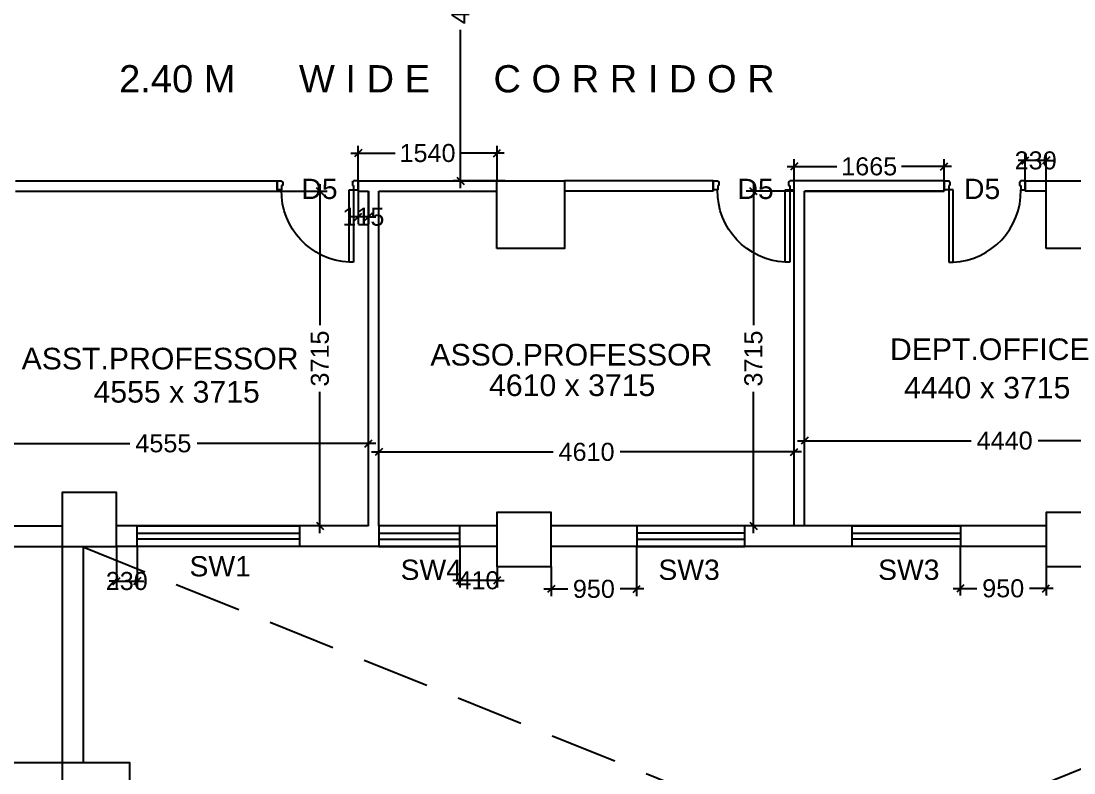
# Model space of a CAD drawing. Extents: x 7620542 to 7843793, y -6476226 to -6093835.
# Drawn here: x 7727285 to 7738970, y -6394993 to -6386645 of the extents above; entities that cross this region are included whole.
import ezdxf
from ezdxf.enums import TextEntityAlignment as Align

# ---------------------------------------------------------------- set-up
doc = ezdxf.new("R2010")
doc.units = 0
doc.header["$LTSCALE"] = 600
doc.header["$MEASUREMENT"] = 0
doc.header["$PDMODE"] = 35
doc.linetypes.add('HIDDEN2', pattern=[0.1875, 0.125, -0.0625])
doc.layers.get('0').update_dxf_attribs({"linetype": 'CONTINUOUS'})
doc.layers.get('Defpoints').update_dxf_attribs({"linetype": 'CONTINUOUS'})
for name, color, linetype in [('DOOR', 32, 'CONTINUOUS'), ('Duct', 8, 'CONTINUOUS'), ('joinery', 7, 'CONTINUOUS'), ('LA-column', 3, 'CONTINUOUS'), ('Room Dim', 1, 'CONTINUOUS'), ('TEXT', 6, 'CONTINUOUS'), ('TXT', 6, 'CONTINUOUS'), ('Walls', 7, 'CONTINUOUS'), ('WIN', 151, 'CONTINUOUS'), ('Working Dim', 5, 'CONTINUOUS')]:
    doc.layers.add(name, color=color, linetype=linetype)
doc.styles.add('ari', font='arial.ttf')
doc.styles.add('ARIAL', font='arial.ttf')
doc.dimstyles.new('int. dim', dxfattribs={"dimtxt": 450, "dimasz": 80, "dimexe": 80, "dimexo": 0, "dimgap": 70, "dimtad": 0, "dimdec": 0, "dimzin": 12, "dimdsep": 46, "dimtxsty": 'ari', "dimblk": 'OBLIQUE', "dimcen": 2, "dimdle": 80, "dimclrd": 256, "dimclre": 256, "dimclrt": 6, "dimadec": 0, "dimazin": 0, "dimtfac": 1, "dimtdec": 0, "dimtix": 1, "dimtmove": 2, "dimatfit": 3, "dimfxl": 1, "dimtolj": 1, "dimtzin": 0, "dimlwd": -1, "dimlwe": -1, "dimarcsym": 0})

# ---------------------------------------------------------------- blocks, each defined once
blk = doc.blocks.new('1000')
at = {"layer": 'DOOR'}
for p, q in [((0, -100), (0, 0)), ((0, 0), (50, 0)), ((50, -100), (0, -100)), ((50, 0), (50, -2)), ((63, -49), (50, -49)), ((50, -49), (50, -100)), ((50, -100), (50, -901)), ((100, -100), (50, -100)), ((63, -13), (61, -13)), ((63, -13), (63, -49)), ((100, -901), (100, -100)), ((837, -13), (837, -49)), ((837, -13), (839, -13)), ((837, -49), (850, -49)), ((850, 0), (850, -2)), ((900, 0), (850, 0)), ((850, -49), (850, -100)), ((850, -100), (900, -100)), ((900, -100), (900, 0)), ((50, -901), (100, -901))]:
    blk.add_line(p, q, dxfattribs=at)
for centre, major_axis, start_param, end_param in [((50, -13), (-7.95, 7.95), 3.926991, 5.497787), ((850, -13), (7.95, 7.95), 0.785398, 2.356194)]:
    blk.add_ellipse(centre, major_axis=major_axis, ratio=1, start_param=start_param, end_param=end_param, dxfattribs=at)
at = {"layer": 'DOOR', "color": 145}
blk.add_ellipse((64, -115), major_axis=(-520, 590), ratio=1, start_param=2.464943, end_param=4.009476, dxfattribs=at)
blk = doc.blocks.new('_Oblique')
at = {"color": 0, "linetype": 'ByBlock', "lineweight": -2}
blk.add_line((-0.5, -0.5), (0.5, 0.5), dxfattribs=at)
blk = doc.blocks.new('*D292')
at = {"layer": 'Defpoints', "color": 0, "transparency": 16777216}
for p in [(7740421, -6391304), (7735981, -6391542, 20), (7740421, -6391542, 20)]:
    blk.add_point(p, dxfattribs=at)
at = {"layer": 'Working Dim', "transparency": 16777216}
for p, q in [((7735981, -6391542), (7735981, -6391224)), ((7740421, -6391542), (7740421, -6391224)), ((7735901, -6391304), (7737829, -6391304)), ((7740501, -6391304), (7738573, -6391304))]:
    blk.add_line(p, q, dxfattribs=at)
at = {"layer": 'Working Dim', "transparency": 16777216, "xscale": 80, "yscale": 80, "zscale": 80, "rotation": 180}
blk.add_blockref('_Oblique', (7735981, -6391304), dxfattribs=at)
at = {"layer": 'Working Dim', "transparency": 16777216, "xscale": 80, "yscale": 80, "zscale": 80}
blk.add_blockref('_Oblique', (7740421, -6391304), dxfattribs=at)
at = {"layer": 'Working Dim', "color": 6, "transparency": 16777216, "insert": (7738201, -6391304), "char_height": 200, "attachment_point": 5, "style": 'ari'}
blk.add_mtext('\\A1;4440', dxfattribs=at)
blk = doc.blocks.new('*D294')
at = {"layer": 'Defpoints', "color": 0, "transparency": 16777216}
for p in [(7735866, -6391429), (7731256, -6391604, 20), (7735866, -6391604, 20)]:
    blk.add_point(p, dxfattribs=at)
at = {"layer": 'Working Dim', "transparency": 16777216}
for p, q in [((7731256, -6391604), (7731256, -6391349)), ((7735866, -6391604), (7735866, -6391349)), ((7731176, -6391429), (7733189, -6391429)), ((7735946, -6391429), (7733933, -6391429))]:
    blk.add_line(p, q, dxfattribs=at)
at = {"layer": 'Working Dim', "transparency": 16777216, "xscale": 80, "yscale": 80, "zscale": 80, "rotation": 180}
blk.add_blockref('_Oblique', (7731256, -6391429), dxfattribs=at)
at = {"layer": 'Working Dim', "transparency": 16777216, "xscale": 80, "yscale": 80, "zscale": 80}
blk.add_blockref('_Oblique', (7735866, -6391429), dxfattribs=at)
at = {"layer": 'Working Dim', "color": 6, "transparency": 16777216, "insert": (7733561, -6391429), "char_height": 200, "attachment_point": 5, "style": 'ari'}
blk.add_mtext('\\A1;4610', dxfattribs=at)
blk = doc.blocks.new('*D295')
at = {"layer": 'Defpoints', "color": 0, "transparency": 16777216}
for p in [(7735413, -6388535), (7735866, -6388535, 20), (7735866, -6392250, 20)]:
    blk.add_point(p, dxfattribs=at)
at = {"layer": 'Working Dim', "transparency": 16777216}
for p, q in [((7735413, -6388455), (7735413, -6390023)), ((7735866, -6388535), (7735333, -6388535)), ((7735413, -6392330), (7735413, -6390762)), ((7735866, -6392250), (7735333, -6392250))]:
    blk.add_line(p, q, dxfattribs=at)
at = {"layer": 'Working Dim', "transparency": 16777216, "xscale": 80, "yscale": 80, "zscale": 80}
for p, rotation in [((7735413, -6388535), 90), ((7735413, -6392250), 270)]:
    blk.add_blockref('_Oblique', p, dxfattribs=dict(at, rotation=rotation))
at = {"layer": 'Working Dim', "color": 6, "transparency": 16777216, "insert": (7735413, -6390392), "char_height": 200, "attachment_point": 5, "rotation": 90, "style": 'ari'}
blk.add_mtext('\\A1;3715', dxfattribs=at)
blk = doc.blocks.new('*D296')
at = {"layer": 'Defpoints', "color": 0, "transparency": 16777216}
for p in [(7731141, -6391334), (7726588, -6391432, 20), (7731141, -6391495, 20)]:
    blk.add_point(p, dxfattribs=at)
at = {"layer": 'Working Dim', "transparency": 16777216}
for p, q in [((7726588, -6391432), (7726588, -6391254)), ((7731141, -6391495), (7731141, -6391254)), ((7726508, -6391334), (7728491, -6391334)), ((7731221, -6391334), (7729238, -6391334))]:
    blk.add_line(p, q, dxfattribs=at)
at = {"layer": 'Working Dim', "transparency": 16777216, "xscale": 80, "yscale": 80, "zscale": 80, "rotation": 180}
blk.add_blockref('_Oblique', (7726588, -6391334), dxfattribs=at)
at = {"layer": 'Working Dim', "transparency": 16777216, "xscale": 80, "yscale": 80, "zscale": 80}
blk.add_blockref('_Oblique', (7731141, -6391334), dxfattribs=at)
at = {"layer": 'Working Dim', "color": 6, "transparency": 16777216, "insert": (7728864, -6391334), "char_height": 200, "attachment_point": 5, "style": 'ari'}
blk.add_mtext('\\A1;4555', dxfattribs=at)
blk = doc.blocks.new('*D297')
at = {"layer": 'Defpoints', "color": 0, "transparency": 16777216}
for p in [(7729978, -6388535, 17), (7730602, -6388535), (7730658, -6392250, 18)]:
    blk.add_point(p, dxfattribs=at)
at = {"layer": 'Working Dim', "transparency": 16777216}
for p, q in [((7730602, -6388455), (7730602, -6390023)), ((7729978, -6388535), (7730682, -6388535)), ((7730602, -6392330), (7730602, -6390761)), ((7730658, -6392250), (7730522, -6392250))]:
    blk.add_line(p, q, dxfattribs=at)
at = {"layer": 'Working Dim', "transparency": 16777216, "xscale": 80, "yscale": 80, "zscale": 80}
for p, rotation in [((7730602, -6388535), 90), ((7730602, -6392250), 270)]:
    blk.add_blockref('_Oblique', p, dxfattribs=dict(at, rotation=rotation))
at = {"layer": 'Working Dim', "color": 6, "transparency": 16777216, "insert": (7730602, -6390392), "char_height": 200, "attachment_point": 5, "rotation": 90, "style": 'ari'}
blk.add_mtext('\\A1;3715', dxfattribs=at)
blk = doc.blocks.new('*D408')
at = {"layer": 'Defpoints', "color": 0, "transparency": 16777216}
for p in [(7732658, -6384319, -5), (7732162, -6388419), (7732658, -6388419, 17)]:
    blk.add_point(p, dxfattribs=at)
at = {"layer": 'Working Dim', "transparency": 16777216}
for p, q in [((7732162, -6384239), (7732162, -6385996)), ((7732658, -6384319), (7732082, -6384319)), ((7732162, -6388499), (7732162, -6386741)), ((7732658, -6388419), (7732082, -6388419))]:
    blk.add_line(p, q, dxfattribs=at)
at = {"layer": 'Working Dim', "transparency": 16777216, "xscale": 80, "yscale": 80, "zscale": 80}
for p, rotation in [((7732162, -6384319), 90), ((7732162, -6388419), 270)]:
    blk.add_blockref('_Oblique', p, dxfattribs=dict(at, rotation=rotation))
at = {"layer": 'Working Dim', "color": 6, "transparency": 16777216, "insert": (7732162, -6386369), "char_height": 200, "attachment_point": 5, "rotation": 90, "style": 'ari'}
blk.add_mtext('\\A1;4100', dxfattribs=at)
blk = doc.blocks.new('*D1613')
at = {"layer": 'Defpoints', "color": 0, "transparency": 16777216}
for p in [(7731026, -6388111), (7731026, -6388420), (7732567, -6388420, 3)]:
    blk.add_point(p, dxfattribs=at)
at = {"layer": 'Working Dim', "transparency": 16777216}
for p, q in [((7730946, -6388111), (7731438, -6388111)), ((7731026, -6388420), (7731026, -6388031)), ((7732647, -6388111), (7732155, -6388111)), ((7732567, -6388420), (7732567, -6388031))]:
    blk.add_line(p, q, dxfattribs=at)
at = {"layer": 'Working Dim', "transparency": 16777216, "xscale": 80, "yscale": 80, "zscale": 80, "rotation": 180}
blk.add_blockref('_Oblique', (7731026, -6388111), dxfattribs=at)
at = {"layer": 'Working Dim', "transparency": 16777216, "xscale": 80, "yscale": 80, "zscale": 80}
blk.add_blockref('_Oblique', (7732567, -6388111), dxfattribs=at)
at = {"layer": 'Working Dim', "color": 6, "transparency": 16777216, "insert": (7731796, -6388111), "char_height": 200, "attachment_point": 5, "style": 'ari'}
blk.add_mtext('\\A1;1540', dxfattribs=at)
blk = doc.blocks.new('*D1614')
at = {"layer": 'Defpoints', "color": 0, "transparency": 16777216}
for p in [(7731026, -6388535), (7731141, -6388535), (7731026, -6388819)]:
    blk.add_point(p, dxfattribs=at)
at = {"layer": 'Working Dim', "transparency": 16777216}
for p, q in [((7731026, -6388535), (7731026, -6388899)), ((7731141, -6388535), (7731141, -6388899)), ((7731026, -6388819), (7730946, -6388819)), ((7731141, -6388819), (7731026, -6388819)), ((7731141, -6388819), (7731221, -6388819))]:
    blk.add_line(p, q, dxfattribs=at)
at = {"layer": 'Working Dim', "transparency": 16777216, "xscale": 80, "yscale": 80, "zscale": 80}
blk.add_blockref('_Oblique', (7731026, -6388819), dxfattribs=at)
at = {"layer": 'Working Dim', "transparency": 16777216, "xscale": 80, "yscale": 80, "zscale": 80, "rotation": 180}
blk.add_blockref('_Oblique', (7731141, -6388819), dxfattribs=at)
at = {"layer": 'Working Dim', "color": 6, "transparency": 16777216, "insert": (7731084, -6388819), "char_height": 200, "attachment_point": 5, "style": 'ari'}
blk.add_mtext('\\A1;115', dxfattribs=at)
blk = doc.blocks.new('*D1615')
at = {"layer": 'Defpoints', "color": 0, "transparency": 16777216}
for p in [(7738430, -6388193), (7738430, -6388420), (7738661, -6388420)]:
    blk.add_point(p, dxfattribs=at)
at = {"layer": 'Working Dim', "transparency": 16777216}
for p, q in [((7738430, -6388420), (7738430, -6388113)), ((7738661, -6388420), (7738661, -6388113)), ((7738430, -6388193), (7738350, -6388193)), ((7738661, -6388193), (7738430, -6388193)), ((7738661, -6388193), (7738741, -6388193))]:
    blk.add_line(p, q, dxfattribs=at)
at = {"layer": 'Working Dim', "transparency": 16777216, "xscale": 80, "yscale": 80, "zscale": 80}
blk.add_blockref('_Oblique', (7738430, -6388193), dxfattribs=at)
at = {"layer": 'Working Dim', "transparency": 16777216, "xscale": 80, "yscale": 80, "zscale": 80, "rotation": 180}
blk.add_blockref('_Oblique', (7738661, -6388193), dxfattribs=at)
at = {"layer": 'Working Dim', "color": 6, "transparency": 16777216, "insert": (7738545, -6388193), "char_height": 200, "attachment_point": 5, "style": 'ari'}
blk.add_mtext('\\A1;230', dxfattribs=at)
blk = doc.blocks.new('*D1616')
at = {"layer": 'Defpoints', "color": 0, "transparency": 16777216}
for p in [(7735866, -6388259), (7735866, -6388420), (7737530, -6388420)]:
    blk.add_point(p, dxfattribs=at)
at = {"layer": 'Working Dim', "transparency": 16777216}
for p, q in [((7735866, -6388420), (7735866, -6388179)), ((7737530, -6388420), (7737530, -6388179)), ((7735786, -6388259), (7736338, -6388259)), ((7737610, -6388259), (7737058, -6388259))]:
    blk.add_line(p, q, dxfattribs=at)
at = {"layer": 'Working Dim', "transparency": 16777216, "xscale": 80, "yscale": 80, "zscale": 80, "rotation": 180}
blk.add_blockref('_Oblique', (7735866, -6388259), dxfattribs=at)
at = {"layer": 'Working Dim', "transparency": 16777216, "xscale": 80, "yscale": 80, "zscale": 80}
blk.add_blockref('_Oblique', (7737530, -6388259), dxfattribs=at)
at = {"layer": 'Working Dim', "color": 6, "transparency": 16777216, "insert": (7736698, -6388259), "char_height": 200, "attachment_point": 5, "style": 'ari'}
blk.add_mtext('\\A1;1665', dxfattribs=at)
blk = doc.blocks.new('*D1621')
at = {"layer": 'Defpoints', "color": 0, "transparency": 16777216}
for p in [(7728343, -6392480, 5), (7728573, -6392480), (7728573, -6392863)]:
    blk.add_point(p, dxfattribs=at)
at = {"layer": 'Working Dim', "transparency": 16777216}
for p, q in [((7728343, -6392480), (7728343, -6392943)), ((7728573, -6392480), (7728573, -6392943)), ((7728343, -6392863), (7728263, -6392863)), ((7728343, -6392863), (7728573, -6392863)), ((7728573, -6392863), (7728653, -6392863))]:
    blk.add_line(p, q, dxfattribs=at)
at = {"layer": 'Working Dim', "transparency": 16777216, "xscale": 80, "yscale": 80, "zscale": 80}
blk.add_blockref('_Oblique', (7728343, -6392863), dxfattribs=at)
at = {"layer": 'Working Dim', "transparency": 16777216, "xscale": 80, "yscale": 80, "zscale": 80, "rotation": 180}
blk.add_blockref('_Oblique', (7728573, -6392863), dxfattribs=at)
at = {"layer": 'Working Dim', "color": 6, "transparency": 16777216, "insert": (7728458, -6392863), "char_height": 200, "attachment_point": 5, "style": 'ari'}
blk.add_mtext('\\A1;230', dxfattribs=at)
blk = doc.blocks.new('*D1622')
at = {"layer": 'Defpoints', "color": 0, "transparency": 16777216}
for p in [(7732156, -6392480), (7732567, -6392700, 2), (7732156, -6392855)]:
    blk.add_point(p, dxfattribs=at)
at = {"layer": 'Working Dim', "transparency": 16777216}
for p, q in [((7732156, -6392480), (7732156, -6392935)), ((7732567, -6392700), (7732567, -6392935)), ((7732156, -6392855), (7732076, -6392855)), ((7732567, -6392855), (7732156, -6392855)), ((7732567, -6392855), (7732647, -6392855))]:
    blk.add_line(p, q, dxfattribs=at)
at = {"layer": 'Working Dim', "transparency": 16777216, "xscale": 80, "yscale": 80, "zscale": 80}
blk.add_blockref('_Oblique', (7732156, -6392855), dxfattribs=at)
at = {"layer": 'Working Dim', "transparency": 16777216, "xscale": 80, "yscale": 80, "zscale": 80, "rotation": 180}
blk.add_blockref('_Oblique', (7732567, -6392855), dxfattribs=at)
at = {"layer": 'Working Dim', "color": 6, "transparency": 16777216, "insert": (7732361, -6392855), "char_height": 200, "attachment_point": 5, "style": 'ari'}
blk.add_mtext('\\A1;410', dxfattribs=at)
blk = doc.blocks.new('*D1623')
at = {"layer": 'Defpoints', "color": 0, "transparency": 16777216}
for p in [(7734117, -6392480), (7733167, -6392700, 2), (7734117, -6392950)]:
    blk.add_point(p, dxfattribs=at)
at = {"layer": 'Working Dim', "transparency": 16777216}
for p, q in [((7734117, -6392480), (7734117, -6393030)), ((7733167, -6392700), (7733167, -6393030)), ((7733087, -6392950), (7733352, -6392950)), ((7734197, -6392950), (7733933, -6392950))]:
    blk.add_line(p, q, dxfattribs=at)
at = {"layer": 'Working Dim', "transparency": 16777216, "xscale": 80, "yscale": 80, "zscale": 80, "rotation": 180}
blk.add_blockref('_Oblique', (7733167, -6392950), dxfattribs=at)
at = {"layer": 'Working Dim', "transparency": 16777216, "xscale": 80, "yscale": 80, "zscale": 80}
blk.add_blockref('_Oblique', (7734117, -6392950), dxfattribs=at)
at = {"layer": 'Working Dim', "color": 6, "transparency": 16777216, "insert": (7733642, -6392950), "char_height": 200, "attachment_point": 5, "style": 'ari'}
blk.add_mtext('\\A1;950', dxfattribs=at)
blk = doc.blocks.new('*D1624')
at = {"layer": 'Defpoints', "color": 0, "transparency": 16777216}
for p in [(7737709, -6392480), (7738660, -6392700, 2), (7737709, -6392944)]:
    blk.add_point(p, dxfattribs=at)
at = {"layer": 'Working Dim', "transparency": 16777216}
for p, q in [((7737709, -6392480), (7737709, -6393024)), ((7738660, -6392700), (7738660, -6393024)), ((7737629, -6392944), (7737894, -6392944)), ((7738740, -6392944), (7738475, -6392944))]:
    blk.add_line(p, q, dxfattribs=at)
at = {"layer": 'Working Dim', "transparency": 16777216, "xscale": 80, "yscale": 80, "zscale": 80, "rotation": 180}
blk.add_blockref('_Oblique', (7737709, -6392944), dxfattribs=at)
at = {"layer": 'Working Dim', "transparency": 16777216, "xscale": 80, "yscale": 80, "zscale": 80}
blk.add_blockref('_Oblique', (7738660, -6392944), dxfattribs=at)
at = {"layer": 'Working Dim', "color": 6, "transparency": 16777216, "insert": (7738185, -6392944), "char_height": 200, "attachment_point": 5, "style": 'ari'}
blk.add_mtext('\\A1;950', dxfattribs=at)

msp = doc.modelspace()

# ---------------------------------------------------------------- linework, layer by layer
at = {"layer": 'Duct', "color": 8, "linetype": 'HIDDEN2', "ltscale": 10}
for p, q in [((7727961.874, -6392479.605, -14.83), (7744821.47, -6399265.155, -14.83)), ((7727961.874, -6399409.571, -14.83), (7744821.648, -6392623.949, -14.83)), ((7727961.874, -6399409.57, -14.83), (7744821.648, -6392623.949, -14.83))]:
    msp.add_line(p, q, dxfattribs=at)
at = {"layer": 'LA-column', "color": 2}
for points, elevation in [([(7732566.968, -6389169.734), (7732566.968, -6388419.734), (7733316.968, -6388419.734), (7733316.968, -6389169.734)], -11.41), ([(7738659.969, -6389169.73), (7738659.969, -6388419.73), (7739409.969, -6388419.73), (7739409.969, -6389169.73)], -11.41), ([(7727742.968, -6392479.74), (7728342.968, -6392479.74), (7728342.968, -6391879.74), (7727742.968, -6391879.74)], -9.699), ([(7733166.968, -6392699.676), (7733166.968, -6392099.676), (7732566.968, -6392099.676), (7732566.968, -6392699.676)], -12.441), ([(7739259.969, -6392699.676), (7739259.969, -6392099.676), (7738659.969, -6392099.676), (7738659.969, -6392699.676)], -12.441), ([(7727742.968, -6395629.73), (7728492.968, -6395629.73), (7728492.968, -6394879.73), (7727742.968, -6394879.73)], -9.699)]:
    msp.add_lwpolyline(points, close=True, dxfattribs=dict(at, elevation=elevation))
at = {"layer": 'Walls', "linetype": 'Continuous'}
for p, q in [((7727222.522, -6388419.745, -14.83), (7730126.019, -6388419.745, -14.83)), ((7730126.019, -6388419.745, -14.83), (7730126.019, -6388534.745, -14.83)), ((7731026.025, -6388419.612, -14.83), (7731026.025, -6388534.745, -14.83)), ((7731026.025, -6388419.745, -14.83), (7732566.523, -6388419.745, -14.83)), ((7734966.025, -6388419.745, -14.83), (7733316.523, -6388419.745, -14.83)), ((7734966.025, -6388419.745, -14.83), (7734966.025, -6388534.745, -14.83)), ((7735866.025, -6392249.68, -14.83), (7735866.025, -6388419.68, -14.83)), ((7737530.025, -6388419.745, -14.83), (7735866.025, -6388419.745, -14.83)), ((7737530.025, -6388419.612, -14.83), (7737530.025, -6388534.745, -14.83)), ((7738430.03, -6388419.745, -14.83), (7738660.523, -6388419.745, -14.83)), ((7738430.03, -6388419.745, -14.83), (7738430.03, -6388534.745, -14.83)), ((7727222.522, -6388534.745, -14.83), (7730126.019, -6388534.745, -14.83)), ((7731026.025, -6388534.745, -14.83), (7731141.025, -6388534.745, -14.83)), ((7731141.025, -6392249.68, -14.83), (7731141.025, -6388534.68, -14.83)), ((7731256.025, -6392249.68, -14.83), (7731256.025, -6388534.68, -14.83)), ((7731256.025, -6388534.745, -14.83), (7732566.523, -6388534.745, -14.83)), ((7734966.025, -6388534.745, -14.83), (7733316.523, -6388534.745, -14.83)), ((7735981.025, -6392249.68, -14.83), (7735981.025, -6388534.68, -14.83)), ((7737530.025, -6388534.745, -14.83), (7735981.025, -6388534.745, -14.83)), ((7735981.025, -6388534.745, -14.83), (7737530.025, -6388534.745, -14.83)), ((7738660.523, -6388534.745, -14.83), (7738430.03, -6388534.745, -14.83)), ((7720978.968, -6392249.707, -14.83), (7727742.968, -6392249.707, -14.83))]:
    msp.add_line(p, q, dxfattribs=at)
at = {"layer": 'Walls'}
for p, q in [((7731141.025, -6392249.555, -14.83), (7728342.968, -6392249.519, -14.83)), ((7732566.878, -6392249.573, -14.83), (7731256.025, -6392249.556, -14.83)), ((7738659.878, -6392249.65, -14.83), (7733166.878, -6392249.58, -14.83)), ((7724742.968, -6392479.688, -14.83), (7727742.968, -6392479.688, -14.83)), ((7727742.968, -6392479.687, -14.83), (7727742.968, -6394879.687, -14.83)), ((7727972.968, -6392479.687, -14.83), (7727972.968, -6394879.687, -14.83)), ((7732566.878, -6392479.592, -14.83), (7728342.968, -6392479.521, -14.83)), ((7738659.878, -6392479.695, -14.83), (7733166.878, -6392479.603, -14.83)), ((7727742.968, -6394879.687, -14.83), (7721128.968, -6394879.687, -14.83))]:
    msp.add_line(p, q, dxfattribs=at)
at = {"layer": 'WIN', "linetype": 'Continuous', "elevation": -14.83}
for points in [[(7730373.325, -6392479.54), (7728573.325, -6392479.54), (7728573.325, -6392249.54), (7730373.325, -6392249.54)], [(7731256.025, -6392479.701), (7732156.025, -6392479.701), (7732156.025, -6392249.701), (7731256.025, -6392249.701)], [(7734117.304, -6392479.581), (7735317.304, -6392479.581), (7735317.304, -6392249.581), (7734117.304, -6392249.581)], [(7737709.471, -6392479.581), (7736509.471, -6392479.581), (7736509.471, -6392249.581), (7737709.471, -6392249.581)], [(7730373.325, -6392396.756), (7728573.325, -6392396.756), (7728573.325, -6392332.323), (7730373.325, -6392332.323)], [(7731256.025, -6392396.918), (7732156.025, -6392396.918), (7732156.025, -6392332.484), (7731256.025, -6392332.484)], [(7734117.304, -6392396.798), (7735317.304, -6392396.798), (7735317.304, -6392332.364), (7734117.304, -6392332.364)], [(7737709.471, -6392396.798), (7736509.471, -6392396.798), (7736509.471, -6392332.364), (7737709.471, -6392332.364)]]:
    msp.add_lwpolyline(points, close=True, dxfattribs=at)

# ---------------------------------------------------------------- block references
at = {"layer": 'DOOR', "linetype": 'Continuous', "xscale": -1, "rotation": 359.9999869265911}
for p in [(7731026.019, -6388419.745, -14.83), (7735866.025, -6388419.745, -14.83)]:
    msp.add_blockref('1000', p, dxfattribs=at)
at = {"layer": 'DOOR', "linetype": 'Continuous', "rotation": 1.302004810533658e-05}
msp.add_blockref('1000', (7737530.03, -6388419.745, -14.83), dxfattribs=at)

# ---------------------------------------------------------------- texts
at = {"layer": 'joinery', "style": 'ari'}
for s, p in [('D5', (7730596.972, -6388620.405, -14.83)), ('D5', (7735436.977, -6388620.405, -14.83)), ('D5', (7737951.301, -6388620.405, -14.83)), ('SW1', (7729494.749, -6392810.619, -14.83)), ('SW4', (7731837.562, -6392849.389, -14.83)), ('SW3', (7734698.841, -6392849.269, -14.83)), ('SW3', (7737137.211, -6392849.269, -14.83))]:
    msp.add_text(s, height=225, dxfattribs=at).set_placement(p, align=Align.CENTER)
at = {"layer": 'Room Dim', "style": 'ARIAL'}
for s, p in [('4610 x 3715', (7733401.339, -6390688.206, -14.83)), ('4555 x 3715', (7729011.78, -6390760.955, -14.83)), ('4440 x 3715', (7738007.855, -6390715.025, -14.83))]:
    msp.add_text(s, height=240, dxfattribs=at).set_placement(p, align=Align.MIDDLE_CENTER)
at = {"layer": 'TEXT', "color": 7, "style": 'ARIAL'}
for s, p in [('DEPT.OFFICE', (7738035.7, -6390408.736, -14.83)), ('ASST.PROFESSOR', (7728827.839, -6390512.322, -14.83)), ('ASSO.PROFESSOR', (7733392.303, -6390469.39, -14.83))]:
    msp.add_text(s, height=240, dxfattribs=at).set_placement(p, align=Align.CENTER)
at = {"layer": 'TXT', "color": 7, "style": 'ARIAL'}
msp.add_text('2.40 M      W I D E      C O R R I D O R', height=302.4, dxfattribs=at).set_placement((7732011.071, -6387436.53, -14.83), align=Align.CENTER)

# ---------------------------------------------------------------- dimensions: what is measured, and where the dimension line sits
at = {"layer": 'Working Dim'}
for base, p1, p2, picture, middle in [((7732162.124, -6388418.77, -14.83), (7732658.077, -6384318.781, -20.178), (7732658.077, -6388418.77, 2.39), '*D408', (7732162.124, -6386368.776, -14.83)), ((7730602.244, -6388534.745, -14.83), (7730658.408, -6392249.549, 3.136), (7729978.416, -6388534.745, 2.39), '*D297', (7730602.244, -6390392.147, -14.83)), ((7735413.129, -6388534.745, -14.83), (7735866.025, -6392249.68, 5.238), (7735866.025, -6388534.745, 5.238), '*D295', (7735413.129, -6390392.213, -14.83))]:
    dim = msp.add_linear_dim(base=base, p1=p1, p2=p2, angle=90, dimstyle='int. dim', override={"dimtxt": 200}, dxfattribs=at)
    dim.commit()
    dim.dimension.update_dxf_attribs({"geometry": picture, "text_midpoint": middle})
for base, p1, p2, text, override, picture, middle in [((7731026.025, -6388111.169, -14.83), (7732566.968, -6388419.734, -11.41), (7731026.025, -6388419.612, -14.83), '1540', {"dimtxt": 200, "dimarcsym": 1}, '*D1613', (7731796.497, -6388111.169, -14.83)), ((7735866.025, -6388259.217, -14.83), (7737530.025, -6388419.612, -14.83), (7735866.025, -6388419.612, -14.83), '1665', {"dimtxt": 200, "dimarcsym": 1}, '*D1616', (7736698.025, -6388259.217, -14.83)), ((7731141.025, -6391333.537, -14.83), (7726587.522, -6391431.569, 5.238), (7731141.025, -6391494.566, 5.238), '4555', {"dimtxt": 200}, '*D296', (7728864.273, -6391333.537, -14.83)), ((7732156.025, -6392855.23, -14.83), (7732566.968, -6392699.676, -12.441), (7732156.025, -6392479.701, -14.83), '410', {"dimtxt": 200, "dimarcsym": 1}, '*D1622', (7732361.497, -6392855.23, -14.83))]:
    dim = msp.add_linear_dim(base=base, p1=p1, p2=p2, text=text, dimstyle='int. dim', override=override, dxfattribs=at)
    dim.commit()
    dim.dimension.update_dxf_attribs({"geometry": picture, "text_midpoint": middle})
for base, p1, p2, override, picture, middle in [((7738430.03, -6388192.955, -14.83), (7738660.523, -6388419.745, -14.83), (7738430.03, -6388419.745, -14.83), {"dimtxt": 200, "dimarcsym": 1}, '*D1615', (7738545.276, -6388192.955, -14.83)), ((7731026.025, -6388819.021, -14.83), (7731141.025, -6388534.745, -14.83), (7731026.025, -6388534.745, -14.83), {"dimtxt": 200, "dimarcsym": 1}, '*D1614', (7731083.525, -6388819.021, -14.83)), ((7740421.025, -6391304.48, -14.83), (7735981.025, -6391541.762, 5.238), (7740421.025, -6391541.762, 5.238), {"dimtxt": 200}, '*D292', (7738201.025, -6391304.48, -14.83)), ((7735866.025, -6391429.024, -14.83), (7731256.025, -6391603.575, 5.238), (7735866.025, -6391603.575, 5.238), {"dimtxt": 200}, '*D294', (7733561.025, -6391429.024, -14.83)), ((7728573.325, -6392862.863, -14.83), (7728342.968, -6392479.74, -9.699), (7728573.325, -6392479.525, -14.83), {"dimtxt": 200, "dimarcsym": 1}, '*D1621', (7728458.147, -6392862.863, -14.83)), ((7734117.304, -6392949.795, -14.83), (7733166.968, -6392699.676, -12.441), (7734117.304, -6392479.581, -14.83), {"dimtxt": 200, "dimarcsym": 1}, '*D1623', (7733642.136, -6392949.795, -14.83)), ((7737709.471, -6392944.254, -14.83), (7738659.969, -6392699.676, -12.441), (7737709.471, -6392479.581, -14.83), {"dimtxt": 200, "dimarcsym": 1}, '*D1624', (7738184.72, -6392944.254, -14.83))]:
    dim = msp.add_linear_dim(base=base, p1=p1, p2=p2, dimstyle='int. dim', override=override, dxfattribs=at)
    dim.commit()
    dim.dimension.update_dxf_attribs({"geometry": picture, "text_midpoint": middle})

doc.saveas('drawing.dxf')
